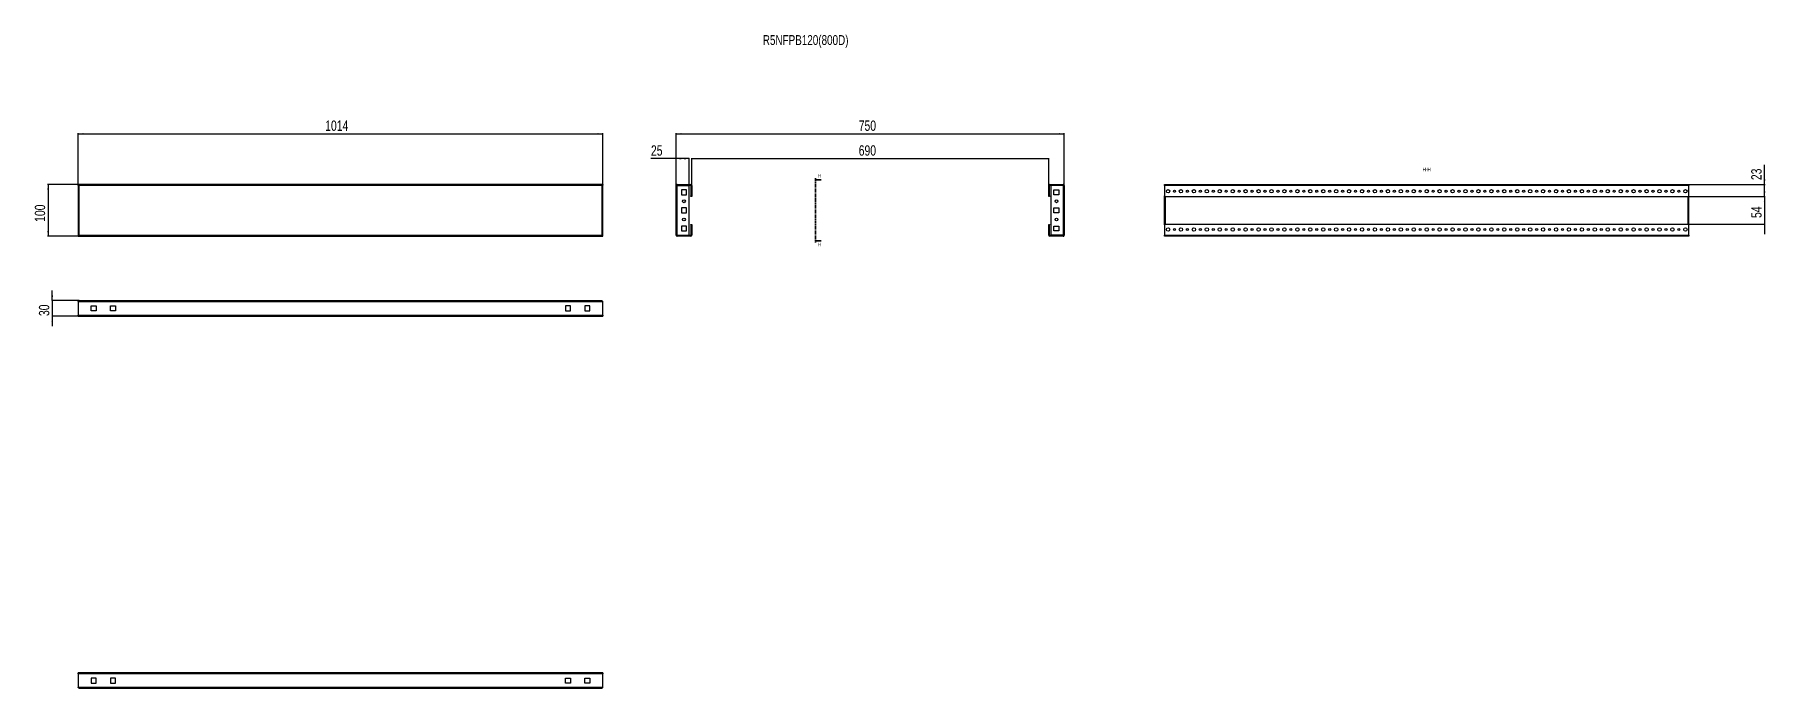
# Model space of a CAD drawing. Header units: millimetres. Extents: x -414 to 2932, y -642 to 623.
import ezdxf

# ---------------------------------------------------------------- set-up
doc = ezdxf.new("R2010")
doc.units = ezdxf.units.MM
doc.linetypes.add('CENTER', pattern=[10.16, 6.35, -1.27, 1.27, -1.27])
doc.layers.add('FORMAT', color=7, linetype='Continuous')
doc.styles.add('SLDTEXTSTYLE0', font='TXT', dxfattribs={"width": 0.75})
doc.dimstyles.new('SLDDIMSTYLE0', dxfattribs={"dimtxt": 20, "dimasz": 10, "dimexe": 0, "dimexo": 0.0625, "dimgap": 5, "dimtad": 2, "dimdec": 1, "dimrnd": 1e-09, "dimzin": 12, "dimdsep": 46, "dimtxsty": 'SLDTEXTSTYLE0', "dimsah": 1, "dimcen": 0.09, "dimadec": 0, "dimazin": 3, "dimtfac": 1, "dimtofl": 0, "dimtmove": 0, "dimatfit": 3, "dimfxl": 0, "dimfrac": 2, "dimtolj": 1, "dimtzin": 12, "dimarcsym": 0})
doc.dimstyles.new('SLDDIMSTYLE1', dxfattribs={"dimtxt": 20, "dimasz": 10, "dimexe": 0, "dimexo": 0.0625, "dimgap": 5, "dimtad": 2, "dimdec": 1, "dimrnd": 1e-09, "dimzin": 12, "dimdsep": 46, "dimtxsty": 'SLDTEXTSTYLE0', "dimsah": 1, "dimcen": 0.09, "dimadec": 0, "dimazin": 3, "dimtfac": 1, "dimtmove": 0, "dimatfit": 0, "dimfxl": 0, "dimfrac": 2, "dimtolj": 1, "dimtzin": 12, "dimarcsym": 0})

# ---------------------------------------------------------------- blocks, each defined once
blk = doc.blocks.new('_D')
at = {"layer": 'FORMAT'}
for p, q in [((-329.8, 330.6), (-329.8, 431.6)), ((-329.8, 430.6), (684.2, 430.6)), ((684.2, 330.6), (684.2, 431.6))]:
    blk.add_line(p, q, dxfattribs=at)
for points in [[(-329.8, 430.6), (-319.8, 429), (-319.8, 432.1)], [(684.2, 430.6), (674.2, 432.1), (674.2, 429)]]:
    blk.add_solid(points, dxfattribs=at)
at = {"layer": 'FORMAT', "insert": (147.7, 456.4), "char_height": 20, "attachment_point": 1, "style": 'SLDTEXTSTYLE0'}
blk.add_mtext('1014', dxfattribs=at)
blk = doc.blocks.new('_D_1')
at = {"layer": 'FORMAT'}
for p, q in [((-329.8, 332.6), (-388.9, 332.6)), ((-387.9, 332.6), (-387.9, 232.6)), ((-329.8, 232.6), (-388.9, 232.6))]:
    blk.add_line(p, q, dxfattribs=at)
for points in [[(-387.9, 332.6), (-389.5, 322.6), (-386.4, 322.6)], [(-387.9, 232.6), (-386.4, 242.6), (-389.5, 242.6)]]:
    blk.add_solid(points, dxfattribs=at)
at = {"layer": 'FORMAT', "insert": (-413.7, 260.4), "char_height": 20, "attachment_point": 1, "rotation": 90, "style": 'SLDTEXTSTYLE0'}
blk.add_mtext('100', dxfattribs=at)
blk = doc.blocks.new('_D_2')
at = {"layer": 'FORMAT'}
for p, q in [((826.2, 330.5), (826.2, 431.6)), ((826.2, 430.6), (1576.2, 430.6)), ((1576.2, 330.5), (1576.2, 431.6))]:
    blk.add_line(p, q, dxfattribs=at)
for points in [[(826.2, 430.6), (836.2, 429), (836.2, 432.1)], [(1576.2, 430.6), (1566.2, 432.1), (1566.2, 429)]]:
    blk.add_solid(points, dxfattribs=at)
at = {"layer": 'FORMAT', "insert": (1179, 456.4), "char_height": 20, "attachment_point": 1, "style": 'SLDTEXTSTYLE0'}
blk.add_mtext('750', dxfattribs=at)
blk = doc.blocks.new('_D_3')
at = {"layer": 'FORMAT'}
for p, q in [((856.2, 330.5), (856.2, 383.6)), ((856.2, 382.6), (1546.2, 382.6)), ((1546.2, 330.5), (1546.2, 383.6))]:
    blk.add_line(p, q, dxfattribs=at)
for points in [[(856.2, 382.6), (866.2, 381), (866.2, 384.1)], [(1546.2, 382.6), (1536.2, 384.1), (1536.2, 381)]]:
    blk.add_solid(points, dxfattribs=at)
at = {"layer": 'FORMAT', "insert": (1179, 408.4), "char_height": 20, "attachment_point": 1, "style": 'SLDTEXTSTYLE0'}
blk.add_mtext('690', dxfattribs=at)
blk = doc.blocks.new('_D_4')
at = {"layer": 'FORMAT'}
for p, q in [((826.2, 382.6), (777.4, 382.6)), ((826.2, 330.5), (826.2, 383.6)), ((851.2, 382.6), (826.2, 382.6)), ((851.2, 330.6), (851.2, 383.6))]:
    blk.add_line(p, q, dxfattribs=at)
for points in [[(826.2, 382.6), (836.2, 381), (836.2, 384.1)], [(851.2, 382.6), (841.2, 384.1), (841.2, 381)]]:
    blk.add_solid(points, dxfattribs=at)
at = {"layer": 'FORMAT', "insert": (777.4, 408.4), "char_height": 20, "attachment_point": 1, "style": 'SLDTEXTSTYLE0'}
blk.add_mtext('25', dxfattribs=at)
blk = doc.blocks.new('_D_5')
at = {"layer": 'FORMAT'}
for p, q in [((-327.7, 108), (-380.9, 108)), ((-379.9, 108), (-379.9, 127.3)), ((-379.9, 108), (-379.9, 78)), ((-329.8, 78), (-380.9, 78)), ((-379.9, 78), (-379.9, 58.8))]:
    blk.add_line(p, q, dxfattribs=at)
for points in [[(-379.9, 108), (-378.4, 118), (-381.5, 118)], [(-379.9, 78), (-381.5, 68), (-378.4, 68)]]:
    blk.add_solid(points, dxfattribs=at)
at = {"layer": 'FORMAT', "insert": (-405.7, 78.2), "char_height": 20, "attachment_point": 1, "rotation": 90, "style": 'SLDTEXTSTYLE0'}
blk.add_mtext('30', dxfattribs=at)
blk = doc.blocks.new('_D_6')
at = {"layer": 'FORMAT'}
for p, q in [((2782.9, 309.6), (2931, 309.6)), ((2930, 309.6), (2930, 328.8)), ((2930, 309.6), (2930, 255.6)), ((2782.9, 255.6), (2931, 255.6)), ((2930, 255.6), (2930, 236.3))]:
    blk.add_line(p, q, dxfattribs=at)
for points in [[(2930, 309.6), (2931.6, 319.6), (2928.5, 319.6)], [(2930, 255.6), (2928.5, 245.6), (2931.6, 245.6)]]:
    blk.add_solid(points, dxfattribs=at)
at = {"layer": 'FORMAT', "insert": (2904.2, 267.8), "char_height": 20, "attachment_point": 1, "rotation": 90, "style": 'SLDTEXTSTYLE0'}
blk.add_mtext('54', dxfattribs=at)
blk = doc.blocks.new('_D_7')
at = {"layer": 'FORMAT'}
for p, q in [((2930, 332.6), (2930, 370.7)), ((2782.9, 309.6), (2931, 309.6)), ((2783.9, 332.6), (2931, 332.6)), ((2930, 309.6), (2930, 332.6)), ((2930, 309.6), (2930, 290.3))]:
    blk.add_line(p, q, dxfattribs=at)
for points in [[(2930, 332.6), (2931.6, 342.6), (2928.5, 342.6)], [(2930, 309.6), (2928.5, 299.6), (2931.6, 299.6)]]:
    blk.add_solid(points, dxfattribs=at)
at = {"layer": 'FORMAT', "insert": (2904.2, 341.1), "char_height": 20, "attachment_point": 1, "rotation": 90, "style": 'SLDTEXTSTYLE0'}
blk.add_mtext('23', dxfattribs=at)

msp = doc.modelspace()

# ---------------------------------------------------------------- linework, layer by layer
at = {"color": 7, "linetype": 'CENTER', "lineweight": 35}
msp.add_line((1095.6, 344.57), (1095.6, 220.56), dxfattribs=at)
at = {"color": 7, "linetype": 'Continuous', "lineweight": 35}
for p, q in [((1106.24, 341.57), (1095.6, 341.57)), ((1106.24, 223.56), (1095.6, 223.56))]:
    msp.add_line(p, q, dxfattribs=at)
at = {"color": 7, "linetype": 'Continuous', "lineweight": 25}
for p, q in [((684.22, 332.57), (-329.78, 332.57)), ((-329.78, 331.07), (-329.78, 332.57)), ((-329.78, 331.07), (-329.78, 330.57)), ((-329.78, 330.57), (-329.78, 234.57)), ((-329.78, 330.57), (-328.28, 330.57)), ((684.22, 330.57), (682.72, 330.57)), ((684.22, 332.57), (684.22, 331.07)), ((684.22, 330.57), (684.22, 331.07)), ((684.22, 234.57), (684.22, 330.57)), ((826.17, 234.67), (826.17, 330.47)), ((828.27, 332.57), (828.27, 331.07)), ((828.27, 332.57), (854.07, 332.57)), ((828.27, 331.07), (854.07, 331.07)), ((828.27, 330.57), (851.17, 330.57)), ((836.42, 322.32), (836.42, 312.82)), ((845.92, 322.32), (836.42, 322.32)), ((836.42, 312.82), (845.92, 312.82)), ((845.92, 312.82), (845.92, 322.32)), ((851.17, 234.57), (851.17, 330.57)), ((854.67, 330.47), (854.67, 310.57)), ((854.67, 309.57), (854.67, 310.57)), ((854.67, 310.57), (856.17, 310.57)), ((856.17, 309.57), (854.67, 309.57)), ((856.17, 330.47), (856.17, 310.57)), ((856.17, 310.57), (856.17, 309.57)), ((1546.17, 310.57), (1546.17, 330.47)), ((1546.17, 310.57), (1547.67, 310.57)), ((1546.17, 309.57), (1546.17, 310.57)), ((1547.67, 309.57), (1546.17, 309.57)), ((1547.67, 310.57), (1547.67, 330.47)), ((1547.67, 310.57), (1547.67, 309.57)), ((1548.27, 332.57), (1574.07, 332.57)), ((1548.27, 331.07), (1574.07, 331.07)), ((1551.17, 234.57), (1551.17, 330.57)), ((1574.07, 330.57), (1551.17, 330.57)), ((1556.42, 322.32), (1565.92, 322.32)), ((1556.42, 312.82), (1556.42, 322.32)), ((1565.92, 312.82), (1556.42, 312.82)), ((1565.92, 322.32), (1565.92, 312.82)), ((1574.07, 331.07), (1574.07, 332.57)), ((1576.17, 330.47), (1576.17, 234.67)), ((1769.86, 332.57), (2783.86, 332.57)), ((1769.86, 330.47), (1769.86, 332.57)), ((1769.86, 330.47), (1769.86, 310.57)), ((1769.86, 310.57), (1770.86, 309.57)), ((1769.86, 254.57), (1769.86, 310.57)), ((1770.86, 309.57), (2782.86, 309.57)), ((1771.36, 255.57), (1771.36, 309.57)), ((2782.36, 255.57), (2782.36, 309.57)), ((2782.86, 309.57), (2783.86, 310.57)), ((2783.86, 332.57), (2783.86, 330.47)), ((2783.86, 310.57), (2783.86, 330.47)), ((2783.86, 254.57), (2783.86, 310.57)), ((836.42, 287.32), (836.42, 277.82)), ((845.92, 287.32), (836.42, 287.32)), ((836.42, 277.82), (845.92, 277.82)), ((845.92, 277.82), (845.92, 287.32)), ((1556.42, 287.32), (1565.92, 287.32)), ((1556.42, 277.82), (1556.42, 287.32)), ((1565.92, 277.82), (1556.42, 277.82)), ((1565.92, 287.32), (1565.92, 277.82)), ((-328.28, 234.57), (-329.78, 234.57)), ((-329.78, 234.57), (-329.78, 234.07)), ((682.72, 234.57), (684.22, 234.57)), ((684.22, 234.07), (684.22, 234.57)), ((828.27, 234.57), (851.17, 234.57)), ((845.92, 252.32), (836.42, 252.32)), ((836.42, 252.32), (836.42, 242.82)), ((836.42, 242.82), (845.92, 242.82)), ((845.92, 242.82), (845.92, 252.32)), ((854.67, 254.57), (854.67, 255.57)), ((854.67, 255.57), (856.17, 255.57)), ((856.17, 254.57), (854.67, 254.57)), ((854.67, 254.57), (854.67, 234.67)), ((856.17, 255.57), (856.17, 254.57)), ((856.17, 254.57), (856.17, 234.67)), ((1546.17, 255.57), (1547.67, 255.57)), ((1546.17, 254.57), (1546.17, 255.57)), ((1547.67, 254.57), (1546.17, 254.57)), ((1546.17, 234.67), (1546.17, 254.57)), ((1547.67, 255.57), (1547.67, 254.57)), ((1547.67, 234.67), (1547.67, 254.57)), ((1574.07, 234.57), (1551.17, 234.57)), ((1556.42, 252.32), (1565.92, 252.32)), ((1556.42, 242.82), (1556.42, 252.32)), ((1565.92, 242.82), (1556.42, 242.82)), ((1565.92, 252.32), (1565.92, 242.82)), ((1770.86, 255.57), (1769.86, 254.57)), ((1769.86, 254.57), (1769.86, 234.67)), ((1769.86, 232.57), (1769.86, 234.67)), ((2782.86, 255.57), (1770.86, 255.57)), ((2783.86, 254.57), (2782.86, 255.57)), ((2783.86, 234.67), (2783.86, 254.57)), ((2783.86, 234.67), (2783.86, 232.57)), ((-329.78, 234.07), (-329.78, 232.57)), ((-329.78, 232.57), (684.22, 232.57)), ((684.22, 232.57), (684.22, 234.07)), ((828.27, 232.57), (828.27, 234.07)), ((854.07, 234.07), (828.27, 234.07)), ((854.07, 232.57), (828.27, 232.57)), ((1574.07, 234.07), (1548.27, 234.07)), ((1574.07, 232.57), (1548.27, 232.57)), ((1574.07, 234.07), (1574.07, 232.57)), ((2783.86, 232.57), (1769.86, 232.57)), ((-329.78, 105.92), (-329.78, 80.12)), ((-327.68, 108.02), (682.12, 108.02)), ((684.22, 80.12), (684.22, 105.92)), ((-329.78, 78.02), (-329.78, 80.12)), ((-329.78, 78.02), (684.22, 78.02)), ((-304.78, 97.77), (-295.28, 97.77)), ((-304.78, 88.27), (-304.78, 97.77)), ((-295.28, 88.27), (-304.78, 88.27)), ((-295.28, 97.77), (-295.28, 88.27)), ((-267.28, 97.77), (-257.78, 97.77)), ((-267.28, 88.27), (-267.28, 97.77)), ((-257.78, 88.27), (-267.28, 88.27)), ((-257.78, 97.77), (-257.78, 88.27)), ((621.72, 97.77), (612.22, 97.77)), ((612.22, 97.77), (612.22, 88.27)), ((612.22, 88.27), (621.72, 88.27)), ((621.72, 88.27), (621.72, 97.77)), ((649.72, 97.77), (649.72, 88.27)), ((659.22, 97.77), (649.72, 97.77)), ((649.72, 88.27), (659.22, 88.27)), ((659.22, 88.27), (659.22, 97.77)), ((684.22, 80.12), (684.22, 78.02)), ((684.22, -611.98), (-329.78, -611.98)), ((-329.78, -614.08), (-329.78, -611.98)), ((-329.78, -614.08), (-329.78, -639.88)), ((-295.28, -622.23), (-304.78, -622.23)), ((-304.78, -622.23), (-304.78, -631.73)), ((-304.78, -631.73), (-295.28, -631.73)), ((-295.28, -631.73), (-295.28, -622.23)), ((-257.78, -622.23), (-267.28, -622.23)), ((-267.28, -622.23), (-267.28, -631.73)), ((-267.28, -631.73), (-257.78, -631.73)), ((-257.78, -631.73), (-257.78, -622.23)), ((612.22, -631.73), (612.22, -622.23)), ((612.22, -622.23), (621.72, -622.23)), ((621.72, -631.73), (612.22, -631.73)), ((621.72, -622.23), (621.72, -631.73)), ((649.72, -622.23), (659.22, -622.23)), ((649.72, -631.73), (649.72, -622.23)), ((659.22, -631.73), (649.72, -631.73)), ((659.22, -622.23), (659.22, -631.73)), ((684.22, -611.98), (684.22, -614.08)), ((684.22, -639.88), (684.22, -614.08)), ((682.12, -641.98), (-327.68, -641.98))]:
    msp.add_line(p, q, dxfattribs=at)
at = {"color": 8, "linetype": 'Continuous', "lineweight": 18}
for p, q in [((-327.68, 330.47), (-327.68, 234.67)), ((682.12, 330.47), (-327.68, 330.47)), ((682.12, 234.67), (682.12, 330.47)), ((828.27, 234.57), (828.27, 330.57)), ((854.07, 331.07), (854.07, 332.57)), ((854.67, 330.47), (856.17, 330.47)), ((1547.67, 330.47), (1546.17, 330.47)), ((1548.27, 331.07), (1548.27, 332.57)), ((1574.07, 330.57), (1574.07, 234.57)), ((1769.86, 330.47), (2783.86, 330.47)), ((1771.96, 255.57), (1771.96, 309.57)), ((2781.76, 309.57), (2781.76, 255.57)), ((-327.68, 234.67), (682.12, 234.67)), ((854.67, 234.67), (856.17, 234.67)), ((1547.67, 234.67), (1546.17, 234.67)), ((2783.86, 234.67), (1769.86, 234.67)), ((854.07, 234.07), (854.07, 232.57)), ((1548.27, 234.07), (1548.27, 232.57)), ((-329.78, 105.92), (684.22, 105.92)), ((-329.78, 80.12), (684.22, 80.12)), ((684.22, -614.08), (-329.78, -614.08)), ((684.22, -639.88), (-329.78, -639.88))]:
    msp.add_line(p, q, dxfattribs=at)
at = {"color": 7, "linetype": 'Continuous', "lineweight": 25}
for centre, radius in [((841.17, 300.07), 2.75), ((1561.17, 300.07), 2.75), ((1776.86, 319.57), 3.25), ((1789.36, 319.57), 2.1), ((1801.86, 319.57), 3.25), ((1814.36, 319.57), 2.1), ((1826.86, 319.57), 3.25), ((1839.36, 319.57), 2.1), ((1851.86, 319.57), 3.25), ((1864.36, 319.57), 2.1), ((1876.86, 319.57), 3.25), ((1889.36, 319.57), 2.1), ((1901.86, 319.57), 3.25), ((1914.36, 319.57), 2.1), ((1926.86, 319.57), 3.25), ((1939.36, 319.57), 2.1), ((1951.86, 319.57), 3.25), ((1964.36, 319.57), 2.1), ((1976.86, 319.57), 3.25), ((1989.36, 319.57), 2.1), ((2001.86, 319.57), 3.25), ((2014.36, 319.57), 2.1), ((2026.86, 319.57), 3.25), ((2039.36, 319.57), 2.1), ((2051.86, 319.57), 3.25), ((2064.36, 319.57), 2.1), ((2076.86, 319.57), 3.25), ((2089.36, 319.57), 2.1), ((2101.86, 319.57), 3.25), ((2114.36, 319.57), 2.1), ((2126.86, 319.57), 3.25), ((2139.36, 319.57), 2.1), ((2151.86, 319.57), 3.25), ((2164.36, 319.57), 2.1), ((2176.86, 319.57), 3.25), ((2189.36, 319.57), 2.1), ((2201.86, 319.57), 3.25), ((2214.36, 319.57), 2.1), ((2226.86, 319.57), 3.25), ((2239.36, 319.57), 2.1), ((2251.86, 319.57), 3.25), ((2264.36, 319.57), 2.1), ((2276.86, 319.57), 3.25), ((2289.36, 319.57), 2.1), ((2301.86, 319.57), 3.25), ((2314.36, 319.57), 2.1), ((2326.86, 319.57), 3.25), ((2339.36, 319.57), 2.1), ((2351.86, 319.57), 3.25), ((2364.36, 319.57), 2.1), ((2376.86, 319.57), 3.25), ((2389.36, 319.57), 2.1), ((2401.86, 319.57), 3.25), ((2414.36, 319.57), 2.1), ((2426.86, 319.57), 3.25), ((2439.36, 319.57), 2.1), ((2451.86, 319.57), 3.25), ((2464.36, 319.57), 2.1), ((2476.86, 319.57), 3.25), ((2489.36, 319.57), 2.1), ((2501.86, 319.57), 3.25), ((2514.36, 319.57), 2.1), ((2526.86, 319.57), 3.25), ((2539.36, 319.57), 2.1), ((2551.86, 319.57), 3.25), ((2564.36, 319.57), 2.1), ((2576.86, 319.57), 3.25), ((2589.36, 319.57), 2.1), ((2601.86, 319.57), 3.25), ((2614.36, 319.57), 2.1), ((2626.86, 319.57), 3.25), ((2639.36, 319.57), 2.1), ((2651.86, 319.57), 3.25), ((2664.36, 319.57), 2.1), ((2676.86, 319.57), 3.25), ((2689.36, 319.57), 2.1), ((2701.86, 319.57), 3.25), ((2714.36, 319.57), 2.1), ((2726.86, 319.57), 3.25), ((2739.36, 319.57), 2.1), ((2751.86, 319.57), 3.25), ((2764.36, 319.57), 2.1), ((2776.86, 319.57), 3.25), ((841.17, 265.07), 2.75), ((1561.17, 265.07), 2.75), ((1776.86, 245.57), 3.25), ((1789.36, 245.57), 2.1), ((1801.86, 245.57), 3.25), ((1814.36, 245.57), 2.1), ((1826.86, 245.57), 3.25), ((1839.36, 245.57), 2.1), ((1851.86, 245.57), 3.25), ((1864.36, 245.57), 2.1), ((1876.86, 245.57), 3.25), ((1889.36, 245.57), 2.1), ((1901.86, 245.57), 3.25), ((1914.36, 245.57), 2.1), ((1926.86, 245.57), 3.25), ((1939.36, 245.57), 2.1), ((1951.86, 245.57), 3.25), ((1964.36, 245.57), 2.1), ((1976.86, 245.57), 3.25), ((1989.36, 245.57), 2.1), ((2001.86, 245.57), 3.25), ((2014.36, 245.57), 2.1), ((2026.86, 245.57), 3.25), ((2039.36, 245.57), 2.1), ((2051.86, 245.57), 3.25), ((2064.36, 245.57), 2.1), ((2076.86, 245.57), 3.25), ((2089.36, 245.57), 2.1), ((2101.86, 245.57), 3.25), ((2114.36, 245.57), 2.1), ((2126.86, 245.57), 3.25), ((2139.36, 245.57), 2.1), ((2151.86, 245.57), 3.25), ((2164.36, 245.57), 2.1), ((2176.86, 245.57), 3.25), ((2189.36, 245.57), 2.1), ((2201.86, 245.57), 3.25), ((2214.36, 245.57), 2.1), ((2226.86, 245.57), 3.25), ((2239.36, 245.57), 2.1), ((2251.86, 245.57), 3.25), ((2264.36, 245.57), 2.1), ((2276.86, 245.57), 3.25), ((2289.36, 245.57), 2.1), ((2301.86, 245.57), 3.25), ((2314.36, 245.57), 2.1), ((2326.86, 245.57), 3.25), ((2339.36, 245.57), 2.1), ((2351.86, 245.57), 3.25), ((2364.36, 245.57), 2.1), ((2376.86, 245.57), 3.25), ((2389.36, 245.57), 2.1), ((2401.86, 245.57), 3.25), ((2414.36, 245.57), 2.1), ((2426.86, 245.57), 3.25), ((2439.36, 245.57), 2.1), ((2451.86, 245.57), 3.25), ((2464.36, 245.57), 2.1), ((2476.86, 245.57), 3.25), ((2489.36, 245.57), 2.1), ((2501.86, 245.57), 3.25), ((2514.36, 245.57), 2.1), ((2526.86, 245.57), 3.25), ((2539.36, 245.57), 2.1), ((2551.86, 245.57), 3.25), ((2564.36, 245.57), 2.1), ((2576.86, 245.57), 3.25), ((2589.36, 245.57), 2.1), ((2601.86, 245.57), 3.25), ((2614.36, 245.57), 2.1), ((2626.86, 245.57), 3.25), ((2639.36, 245.57), 2.1), ((2651.86, 245.57), 3.25), ((2664.36, 245.57), 2.1), ((2676.86, 245.57), 3.25), ((2689.36, 245.57), 2.1), ((2701.86, 245.57), 3.25), ((2714.36, 245.57), 2.1), ((2726.86, 245.57), 3.25), ((2739.36, 245.57), 2.1), ((2751.86, 245.57), 3.25), ((2764.36, 245.57), 2.1), ((2776.86, 245.57), 3.25)]:
    msp.add_circle(centre, radius, dxfattribs=at)
for centre, radius, start, end in [((854.07, 330.47), 2.1, 0, 90), ((854.07, 330.47), 0.6, 0, 90), ((1548.27, 330.47), 2.1, 90, 180), ((1548.27, 330.47), 0.6, 90, 180), ((854.07, 234.67), 2.1, 270, 0), ((854.07, 234.67), 0.6, 270, 0), ((1548.27, 234.67), 2.1, 180, 270), ((1548.27, 234.67), 0.6, 180, 270)]:
    msp.add_arc(centre, radius, start, end, dxfattribs=at)
for points, knots in [([(-327.68, 330.47), (-327.86, 330.75), (-328.22, 331.31), (-328.75, 332.01), (-329.27, 332.48), (-329.62, 332.54), (-329.78, 332.57)], [0, 0, 0, 0, 0.25475266, 0.50964469, 0.7645377, 1, 1, 1, 1]), ([(-327.68, 330.47), (-327.86, 330.55), (-328.23, 330.71), (-328.92, 330.98), (-329.44, 331.03), (-329.78, 331.07)], [0, 0, 0, 0, 0.2598775, 0.5197391, 1, 1, 1, 1]), ([(1576.17, 330.47), (1576.14, 330.75), (1576.07, 331.31), (1575.57, 332.01), (1574.87, 332.48), (1574.33, 332.54), (1574.07, 332.57)], [0, 0, 0, 0, 0.25475266, 0.50964469, 0.7645377, 1, 1, 1, 1]), ([(1574.67, 330.47), (1574.66, 330.55), (1574.64, 330.71), (1574.45, 330.98), (1574.22, 331.03), (1574.07, 331.07)], [0, 0, 0, 0, 0.2598775, 0.5197391, 1, 1, 1, 1]), ([(682.12, 108.02), (682.3, 107.99), (682.65, 107.92), (683.19, 107.42), (683.71, 106.72), (684.06, 106.18), (684.22, 105.92)], [0, 0, 0, 0, 0.2547527, 0.5096447, 0.7645377, 1, 1, 1, 1]), ([(-327.68, -641.98), (-327.86, -641.95), (-328.22, -641.88), (-328.75, -641.38), (-329.27, -640.68), (-329.62, -640.14), (-329.78, -639.88)], [0, 0, 0, 0, 0.25475266, 0.50964469, 0.7645377, 1, 1, 1, 1])]:
    msp.add_open_spline(points, degree=3, knots=knots, dxfattribs=at)
for points in [[(-329.78, 330.57), (-329.75, 330.56), (-329.69, 330.54), (-329.2, 330.52), (-328.51, 330.49), (-327.96, 330.47), (-327.68, 330.47)], [(684.22, 332.57), (684.04, 332.53), (683.69, 332.47), (683.17, 331.99), (682.64, 331.29), (682.29, 330.74), (682.12, 330.47)], [(684.22, 331.07), (683.87, 331.03), (683.17, 330.95), (682.47, 330.63), (682.12, 330.47)], [(682.12, 330.47), (682.39, 330.47), (682.95, 330.49), (683.64, 330.52), (684.13, 330.54), (684.19, 330.56), (684.22, 330.57)], [(828.27, 332.57), (827.99, 332.53), (827.44, 332.47), (826.75, 331.99), (826.26, 331.29), (826.2, 330.74), (826.17, 330.47)], [(826.17, 330.47), (826.2, 330.47), (826.26, 330.49), (826.75, 330.52), (827.44, 330.54), (827.99, 330.56), (828.27, 330.57)], [(828.27, 331.07), (828.11, 331.03), (827.78, 330.95), (827.71, 330.63), (827.67, 330.47)], [(1574.07, 330.57), (1574.35, 330.56), (1574.9, 330.54), (1575.59, 330.52), (1576.08, 330.49), (1576.14, 330.47), (1576.17, 330.47)], [(-329.78, 234.07), (-329.43, 234.1), (-328.73, 234.18), (-328.03, 234.5), (-327.68, 234.67)], [(-329.78, 232.57), (-329.61, 232.6), (-329.26, 232.66), (-328.73, 233.15), (-328.21, 233.84), (-327.86, 234.39), (-327.68, 234.67)], [(-327.68, 234.67), (-327.96, 234.66), (-328.51, 234.64), (-329.2, 234.62), (-329.69, 234.59), (-329.75, 234.57), (-329.78, 234.57)], [(682.12, 234.67), (682.29, 234.39), (682.64, 233.84), (683.17, 233.15), (683.69, 232.66), (684.04, 232.6), (684.22, 232.57)], [(684.22, 234.57), (684.19, 234.57), (684.13, 234.59), (683.64, 234.62), (682.95, 234.64), (682.39, 234.66), (682.12, 234.67)], [(682.12, 234.67), (682.47, 234.5), (683.17, 234.18), (683.87, 234.1), (684.22, 234.07)], [(828.27, 234.57), (827.99, 234.57), (827.44, 234.59), (826.75, 234.62), (826.26, 234.64), (826.2, 234.66), (826.17, 234.67)], [(826.17, 234.67), (826.2, 234.39), (826.26, 233.84), (826.75, 233.15), (827.44, 232.66), (827.99, 232.6), (828.27, 232.57)], [(827.67, 234.67), (827.71, 234.5), (827.78, 234.18), (828.11, 234.1), (828.27, 234.07)], [(1574.07, 234.07), (1574.23, 234.1), (1574.56, 234.18), (1574.63, 234.5), (1574.67, 234.67)], [(1574.07, 232.57), (1574.35, 232.6), (1574.9, 232.66), (1575.59, 233.15), (1576.08, 233.84), (1576.14, 234.39), (1576.17, 234.67)], [(1576.17, 234.67), (1576.14, 234.66), (1576.08, 234.64), (1575.59, 234.62), (1574.9, 234.59), (1574.35, 234.57), (1574.07, 234.57)], [(-329.78, 105.92), (-329.61, 106.19), (-329.26, 106.75), (-328.73, 107.44), (-328.21, 107.92), (-327.86, 107.99), (-327.68, 108.02)], [(684.22, -639.88), (684.04, -640.16), (683.69, -640.71), (683.17, -641.4), (682.64, -641.89), (682.29, -641.95), (682.12, -641.98)]]:
    msp.add_open_spline(points, degree=3, dxfattribs=at)
at = {"color": 7, "linetype": 'Continuous', "lineweight": 35}
for points in [[(1095.6, 341.57), (1102.6, 340.45), (1102.6, 342.69)], [(1095.6, 223.56), (1102.6, 222.44), (1102.6, 224.68)]]:
    msp.add_solid(points, dxfattribs=at)

# ---------------------------------------------------------------- texts
at = {"color": 7, "linetype": 'Continuous', "char_height": 7, "attachment_point": 1, "style": 'SLDTEXTSTYLE0'}
for insert in [(1099.88, 352.68), (1099.88, 219.86)]:
    msp.add_mtext('H', dxfattribs=dict(at, insert=insert))
at = {"layer": 'FORMAT', "style": 'SLDTEXTSTYLE0'}
for s, insert, char_height, attachment_point in [('R5NFPB120(800D)', (993.56, 621.53), 19.05, 1), ('H-H', (2276.89, 365.26), 7, 2)]:
    msp.add_mtext(s, dxfattribs=dict(at, insert=insert, char_height=char_height, attachment_point=attachment_point))

# ---------------------------------------------------------------- dimensions: what is measured, and where the dimension line sits
at = {"layer": 'FORMAT'}
for base, p1, p2, picture, middle in [((684.22, 430.57), (-329.78, 330.57), (684.22, 330.57), '_D', (177.22, 430.57)), ((1576.17, 430.57), (826.17, 330.47), (1576.17, 330.47), '_D_2', (1201.17, 430.57)), ((826.17, 382.57), (851.17, 330.57), (826.17, 330.47), '_D_4', (792.17, 382.57)), ((1546.17, 382.57), (856.17, 330.47), (1546.17, 330.47), '_D_3', (1201.17, 382.57))]:
    dim = msp.add_linear_dim(base=base, p1=p1, p2=p2, dimstyle='SLDDIMSTYLE0', dxfattribs=at)
    dim.commit()
    dim.dimension.update_dxf_attribs({"geometry": picture, "text_midpoint": middle, "dimtype": 160})
for base, p1, p2, dimstyle, picture, middle in [((2930.02, 332.57), (2782.86, 309.57), (2783.86, 332.57), 'SLDDIMSTYLE1', '_D_7', (2930.02, 355.89)), ((-387.95, 232.57), (-329.78, 332.57), (-329.78, 232.57), 'SLDDIMSTYLE0', '_D_1', (-387.95, 282.57)), ((2930.02, 255.57), (2782.86, 309.57), (2782.86, 255.57), 'SLDDIMSTYLE1', '_D_6', (2930.02, 282.57)), ((-379.95, 78.02), (-327.68, 108.02), (-329.78, 78.02), 'SLDDIMSTYLE1', '_D_5', (-379.95, 93.02))]:
    dim = msp.add_linear_dim(base=base, p1=p1, p2=p2, angle=90, dimstyle=dimstyle, dxfattribs=at)
    dim.commit()
    dim.dimension.update_dxf_attribs({"geometry": picture, "text_midpoint": middle, "dimtype": 160})

doc.saveas('drawing.dxf')
